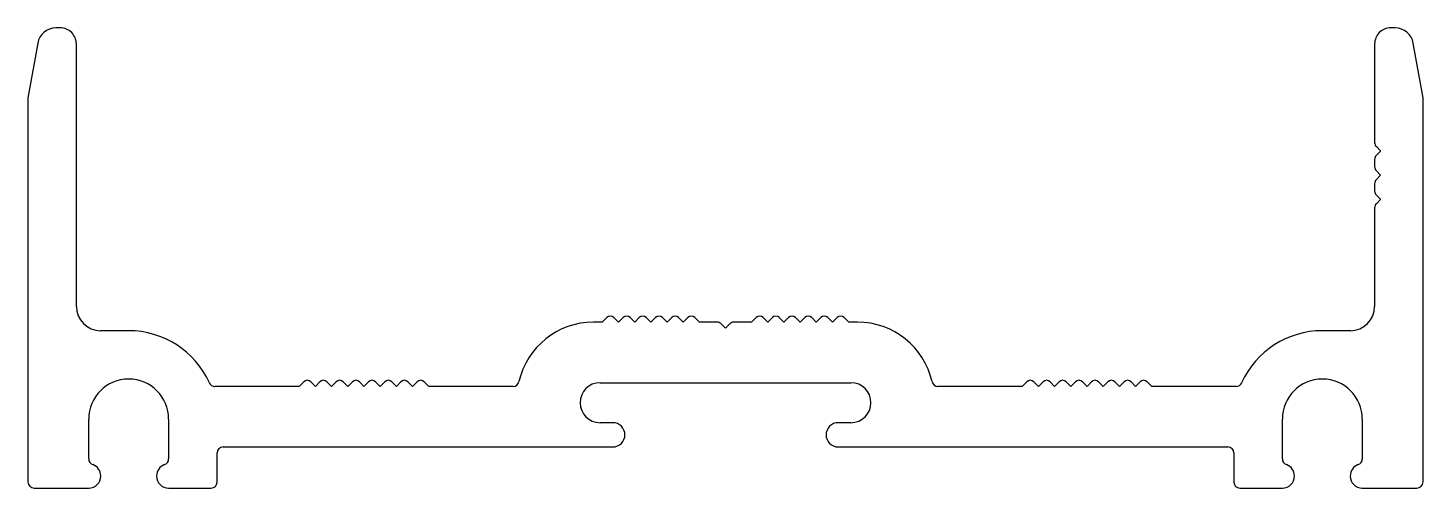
# Model space of a CAD drawing. Extents: x -28.8 to 28.8, y 0.2 to 19.2.
import ezdxf

# ---------------------------------------------------------------- set-up
doc = ezdxf.new("R2010")
doc.units = 0
doc.layers.add('1', color=7, linetype='CONTINUOUS')

msp = doc.modelspace()

# ---------------------------------------------------------------- linework, layer by layer
at = {"layer": '1', "color": 7, "linetype": 'CONTINUOUS'}
for p, q in [((-27.448, 19.184), (-27.632, 19.184)), ((27.629, 19.184), (27.445, 19.184)), ((-28.382, 18.557), (-28.775, 16.368)), ((-26.787, 7.684), (-26.787, 18.524)), ((26.784, 18.524), (26.784, 14.457)), ((28.772, 16.368), (28.379, 18.557)), ((-28.787, 16.234), (-28.787, 0.438)), ((28.784, 0.438), (28.784, 16.234)), ((26.858, 14.281), (27.029, 14.109)), ((27.029, 14.098), (26.858, 13.927)), ((26.784, 13.75), (26.784, 13.457)), ((26.858, 13.281), (27.029, 13.11)), ((26.784, 12.75), (26.784, 12.457)), ((27.029, 13.098), (26.858, 12.927)), ((26.858, 12.281), (27.029, 12.11)), ((27.029, 12.098), (26.858, 11.927)), ((26.784, 11.75), (26.784, 7.684)), ((-5.086, 7.034), (-5.451, 7.034)), ((-4.895, 7.225), (-5.086, 7.034)), ((-4.417, 7.034), (-4.608, 7.225)), ((-4.227, 7.225), (-4.417, 7.034)), ((-3.749, 7.034), (-3.939, 7.225)), ((-3.558, 7.225), (-3.749, 7.034)), ((-3.081, 7.034), (-3.271, 7.225)), ((-2.89, 7.225), (-3.081, 7.034)), ((-2.412, 7.034), (-2.603, 7.225)), ((-2.222, 7.225), (-2.412, 7.034)), ((-1.744, 7.034), (-1.934, 7.225)), ((-1.553, 7.225), (-1.744, 7.034)), ((-1.076, 7.034), (-1.266, 7.225)), ((-0.336, 7.034), (-1.076, 7.034)), ((-0.001, 6.784), (-0.192, 6.975)), ((0.189, 6.975), (-0.001, 6.784)), ((1.073, 7.034), (0.333, 7.034)), ((1.263, 7.225), (1.073, 7.034)), ((1.741, 7.034), (1.551, 7.225)), ((1.932, 7.225), (1.741, 7.034)), ((2.409, 7.034), (2.219, 7.225)), ((2.6, 7.225), (2.409, 7.034)), ((3.078, 7.034), (2.887, 7.225)), ((3.268, 7.225), (3.078, 7.034)), ((3.746, 7.034), (3.556, 7.225)), ((3.937, 7.225), (3.746, 7.034)), ((4.414, 7.034), (4.224, 7.225)), ((4.605, 7.225), (4.414, 7.034)), ((5.083, 7.034), (4.892, 7.225)), ((5.449, 7.034), (5.083, 7.034)), ((-24.629, 6.684), (-25.787, 6.684)), ((25.784, 6.684), (24.626, 6.684)), ((-17.593, 4.384), (-21.073, 4.384)), ((-17.403, 4.575), (-17.593, 4.384)), ((-16.925, 4.384), (-17.116, 4.575)), ((-16.735, 4.575), (-16.925, 4.384)), ((-16.257, 4.384), (-16.447, 4.575)), ((-16.066, 4.575), (-16.257, 4.384)), ((-15.588, 4.384), (-15.779, 4.575)), ((-15.398, 4.575), (-15.588, 4.384)), ((-14.92, 4.384), (-15.111, 4.575)), ((-14.73, 4.575), (-14.92, 4.384)), ((-14.252, 4.384), (-14.442, 4.575)), ((-14.061, 4.575), (-14.252, 4.384)), ((-13.583, 4.384), (-13.774, 4.575)), ((-13.393, 4.575), (-13.583, 4.384)), ((-12.915, 4.384), (-13.106, 4.575)), ((-12.725, 4.575), (-12.915, 4.384)), ((-12.247, 4.384), (-12.437, 4.575)), ((-8.768, 4.384), (-12.247, 4.384)), ((-5.176, 4.534), (5.174, 4.534)), ((12.244, 4.384), (8.765, 4.384)), ((12.434, 4.575), (12.244, 4.384)), ((12.912, 4.384), (12.722, 4.575)), ((13.103, 4.575), (12.912, 4.384)), ((13.581, 4.384), (13.39, 4.575)), ((13.771, 4.575), (13.581, 4.384)), ((14.249, 4.384), (14.058, 4.575)), ((14.439, 4.575), (14.249, 4.384)), ((14.917, 4.384), (14.727, 4.575)), ((15.108, 4.575), (14.917, 4.384)), ((15.586, 4.384), (15.395, 4.575)), ((15.776, 4.575), (15.586, 4.384)), ((16.254, 4.384), (16.063, 4.575)), ((16.444, 4.575), (16.254, 4.384)), ((16.922, 4.384), (16.732, 4.575)), ((17.113, 4.575), (16.922, 4.384)), ((17.591, 4.384), (17.4, 4.575)), ((21.07, 4.384), (17.591, 4.384)), ((-26.279, 1.391), (-26.279, 3.034)), ((-22.979, 3.034), (-22.979, 1.391)), ((-4.651, 2.884), (-5.176, 2.884)), ((5.174, 2.884), (4.649, 2.884)), ((22.976, 1.391), (22.976, 3.034)), ((26.276, 3.034), (26.276, 1.391)), ((-20.729, 1.884), (-4.651, 1.884)), ((4.649, 1.884), (20.726, 1.884)), ((-20.979, 0.434), (-20.979, 1.634)), ((20.976, 1.634), (20.976, 0.434)), ((-28.533, 0.184), (-26.279, 0.184)), ((-22.979, 0.184), (-21.229, 0.184)), ((21.226, 0.184), (22.976, 0.184)), ((26.276, 0.184), (28.53, 0.184))]:
    msp.add_line(p, q, dxfattribs=at)
for centre, radius, start, end in [((-27.632, 18.422), 0.762, 90.00016, 169.80761), ((-27.448, 18.524), 0.66, 0, 90.00016), ((27.445, 18.524), 0.66, 89.99984, 180), ((27.629, 18.422), 0.762, 10.19239, 89.99984), ((-28.025, 16.234), 0.762, 169.80761, 180), ((28.022, 16.234), 0.762, 360, 10.19239), ((27.034, 14.457), 0.25, 180, 225), ((27.034, 13.75), 0.25, 135, 180), ((27.023, 14.104), 0.008, 315, 45), ((27.034, 13.457), 0.25, 180, 225), ((27.034, 12.75), 0.25, 135, 180), ((27.023, 13.104), 0.008, 315, 45), ((27.034, 12.457), 0.25, 180, 225), ((27.023, 12.104), 0.008, 315, 45), ((27.034, 11.75), 0.25, 135, 180), ((-25.787, 7.684), 1, 180, 270), ((25.784, 7.684), 1, 270, 0), ((-5.451, 3.884), 3.15, 90, 167.25641), ((-4.751, 7.081), 0.203, 45, 135), ((-4.083, 7.081), 0.203, 45, 135), ((-3.415, 7.081), 0.203, 45, 135), ((-2.746, 7.081), 0.203, 45, 135), ((-2.078, 7.081), 0.203, 45, 135), ((-1.41, 7.081), 0.203, 45, 135), ((-0.336, 6.831), 0.203, 45, 90), ((0.333, 6.831), 0.203, 90, 135), ((1.407, 7.081), 0.203, 45, 135), ((2.075, 7.081), 0.203, 45, 135), ((2.744, 7.081), 0.203, 45, 135), ((3.412, 7.081), 0.203, 45, 135), ((4.08, 7.081), 0.203, 45, 135), ((4.749, 7.081), 0.203, 45, 135), ((5.449, 3.884), 3.15, 12.74359, 90), ((-24.629, 3.034), 3.65, 24.22111, 90), ((24.626, 3.034), 3.65, 90, 155.77889), ((-24.629, 3.034), 1.65, 90, 180), ((-24.629, 3.034), 1.65, 360, 90), ((-17.259, 4.431), 0.203, 45, 135), ((-16.591, 4.431), 0.203, 45, 135), ((-15.923, 4.431), 0.203, 45, 135), ((-15.254, 4.431), 0.203, 45, 135), ((-14.586, 4.431), 0.203, 45, 135), ((-13.918, 4.431), 0.203, 45, 135), ((-13.249, 4.431), 0.203, 45, 135), ((-12.581, 4.431), 0.203, 45, 135), ((12.578, 4.431), 0.203, 45, 135), ((13.246, 4.431), 0.203, 45, 135), ((13.915, 4.431), 0.203, 45, 135), ((14.583, 4.431), 0.203, 45, 135), ((15.251, 4.431), 0.203, 45, 135), ((15.92, 4.431), 0.203, 45, 135), ((16.588, 4.431), 0.203, 45, 135), ((17.256, 4.431), 0.203, 45, 135), ((24.626, 3.034), 1.65, 90, 180), ((24.626, 3.034), 1.65, 360, 90), ((-21.073, 4.634), 0.25, 204.22111, 270), ((-8.768, 4.634), 0.25, 270, 347.25641), ((-5.176, 3.709), 0.825, 90, 270), ((5.174, 3.709), 0.825, 270, 90), ((8.765, 4.634), 0.25, 192.74359, 270), ((21.07, 4.634), 0.25, 270, 335.77889), ((-4.651, 2.384), 0.5, 270, 90), ((4.649, 2.384), 0.5, 90, 270), ((-20.729, 1.634), 0.25, 90, 180), ((20.726, 1.634), 0.25, 0, 90), ((-26.029, 1.391), 0.25, 180, 250.52878), ((-26.279, 0.684), 0.5, 360, 70.52878), ((-22.979, 0.684), 0.5, 109.47122, 180), ((-23.229, 1.391), 0.25, 289.47122, 0), ((23.226, 1.391), 0.25, 180, 250.52878), ((22.976, 0.684), 0.5, 0, 70.52878), ((26.276, 0.684), 0.5, 109.47122, 180), ((26.026, 1.391), 0.25, 289.47122, 0), ((-26.279, 0.684), 0.5, 270, 0), ((-22.979, 0.684), 0.5, 180, 270), ((22.976, 0.684), 0.5, 270, 0), ((26.276, 0.684), 0.5, 180, 270), ((-28.533, 0.438), 0.254, 180, 270), ((-21.229, 0.434), 0.25, 270, 0), ((21.226, 0.434), 0.25, 180, 270), ((28.53, 0.438), 0.254, 270, 0)]:
    msp.add_arc(centre, radius, start, end, dxfattribs=at)

doc.saveas('drawing.dxf')
